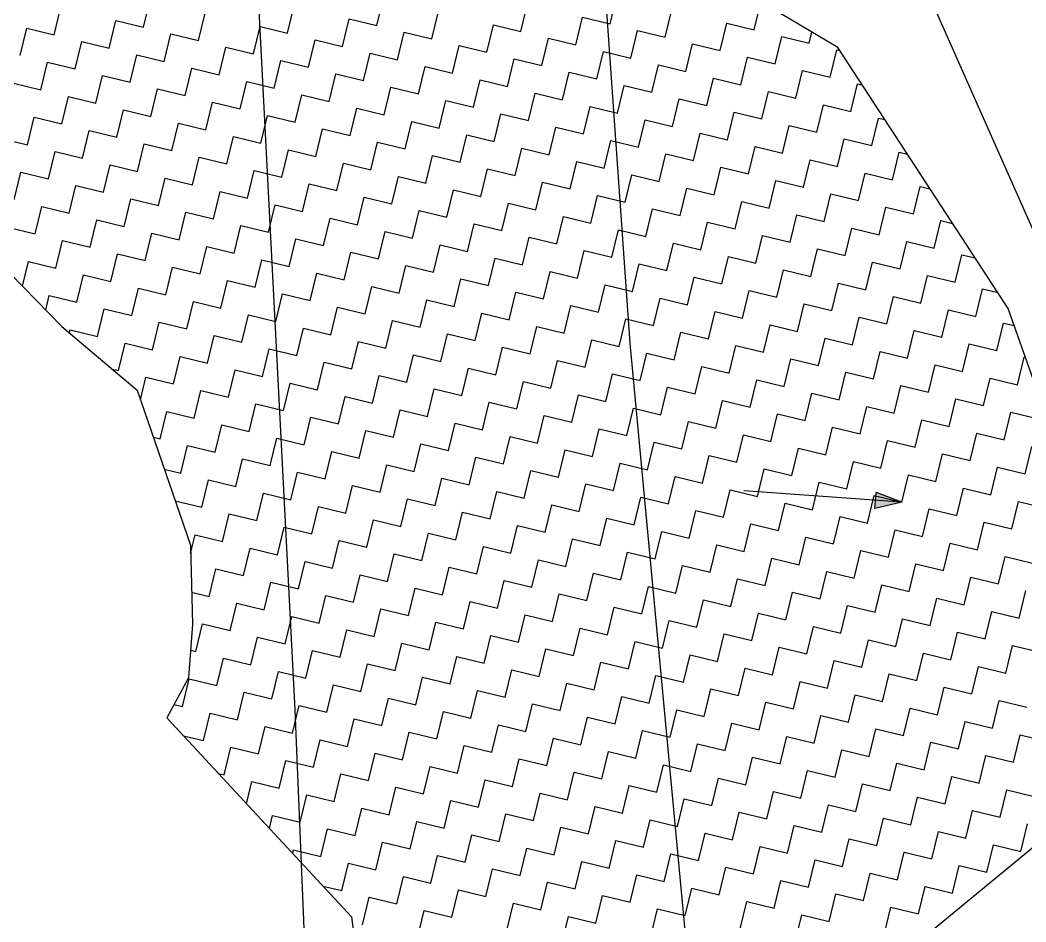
# Model space of a CAD drawing. Header units: metres. Extents: x 280481 to 282563, y 2046849 to 2049468.
# Drawn here: x 281007.5 to 281097, y 2048382.8 to 2048463 of the extents above; entities that cross this region are included whole.
import ezdxf

# ---------------------------------------------------------------- set-up
doc = ezdxf.new("R2010")
doc.units = ezdxf.units.M
doc.layers.add('POLY_HATCH', color=12, linetype='Continuous')
doc.layers.add('POLY_PARCEL', color=6, linetype='Continuous')

msp = doc.modelspace()

# ---------------------------------------------------------------- hatches: boundary and pattern name
h = msp.add_hatch(color=256)
h.paths.add_polyline_path([(281083.626, 2048420.255), (281083.575, 2048419.542), (281085.957, 2048420.089)])
h.paths.add_polyline_path([(281085.957, 2048420.089), (281083.677, 2048420.968), (281083.626, 2048420.255)])

# ---------------------------------------------------------------- linework, layer by layer
for points in [[(281085.957, 2048420.089), (281071.916, 2048421.091)], [(281083.575, 2048419.542), (281083.677, 2048420.968)], [(281085.957, 2048420.089), (281083.677, 2048420.968)], [(281085.957, 2048420.089), (281083.575, 2048419.542)]]:
    msp.add_lwpolyline(points)
at = {"layer": 'POLY_HATCH'}
for p, q in [((281080.269, 2048460.528), (281070.394, 2048466.419)), ((281095.418, 2048437.332), (281080.269, 2048460.528)), ((281000.884, 2048446.301), (281011.238, 2048435.722)), ((281105.459, 2048408.809), (281095.418, 2048437.332)), ((281011.238, 2048435.722), (281017.939, 2048430.063)), ((281017.939, 2048430.063), (281022.671, 2048416.276)), ((281022.671, 2048416.276), (281022.849, 2048409.239)), ((281022.849, 2048409.239), (281022.503, 2048404.482)), ((281022.503, 2048404.482), (281020.563, 2048400.918)), ((281020.563, 2048400.918), (281036.995, 2048383.218)), ((281083.043, 2048377.395), (281101.202, 2048392.358)), ((281036.995, 2048383.218), (281040.018, 2048360.162))]:
    msp.add_line(p, q, dxfattribs=at)
at = {"layer": 'POLY_HATCH', "linetype": 'Continuous'}
for p, q in [((281060.009, 2048462.64), (281060.602, 2048465.087)), ((281018.494, 2048462.342), (281019.087, 2048464.789)), ((281031.319, 2048461.824), (281031.912, 2048464.27)), ((281039.251, 2048462.491), (281039.844, 2048464.938)), ((281052.076, 2048461.973), (281052.669, 2048464.419)), ((281072.834, 2048462.122), (281073.427, 2048464.568)), ((281010.562, 2048461.675), (281011.155, 2048464.121)), ((281023.387, 2048461.156), (281023.98, 2048463.603)), ((281044.144, 2048461.305), (281044.737, 2048463.752)), ((281064.901, 2048461.454), (281065.494, 2048463.901)), ((281015.454, 2048460.489), (281016.047, 2048462.935)), ((281016.047, 2048462.935), (281018.494, 2048462.342)), ((281028.28, 2048459.97), (281028.873, 2048462.417)), ((281028.873, 2048462.417), (281031.319, 2048461.824)), ((281036.212, 2048460.638), (281036.805, 2048463.084)), ((281036.805, 2048463.084), (281039.251, 2048462.491)), ((281049.037, 2048460.119), (281049.63, 2048462.566)), ((281049.63, 2048462.566), (281052.076, 2048461.973)), ((281056.969, 2048460.787), (281057.562, 2048463.233)), ((281057.562, 2048463.233), (281060.009, 2048462.64)), ((281069.794, 2048460.268), (281070.387, 2048462.715)), ((281070.387, 2048462.715), (281072.834, 2048462.122)), ((281007.522, 2048459.821), (281008.115, 2048462.268)), ((281008.115, 2048462.268), (281010.562, 2048461.675)), ((281020.347, 2048459.303), (281020.94, 2048461.749)), ((281020.94, 2048461.749), (281023.387, 2048461.156)), ((281041.105, 2048459.452), (281041.698, 2048461.898)), ((281041.698, 2048461.898), (281044.144, 2048461.305)), ((281061.862, 2048459.601), (281062.455, 2048462.047)), ((281062.455, 2048462.047), (281064.901, 2048461.454)), ((281074.687, 2048459.082), (281075.28, 2048461.529)), ((281075.28, 2048461.529), (281077.727, 2048460.936)), ((281077.727, 2048460.936), (281077.961, 2048461.905)), ((281012.415, 2048458.635), (281013.008, 2048461.082)), ((281013.008, 2048461.082), (281015.454, 2048460.489)), ((281033.172, 2048458.784), (281033.765, 2048461.231)), ((281033.765, 2048461.231), (281036.212, 2048460.638)), ((281045.998, 2048458.266), (281046.59, 2048460.712)), ((281046.59, 2048460.712), (281049.037, 2048460.119)), ((281053.93, 2048458.933), (281054.523, 2048461.38)), ((281054.523, 2048461.38), (281056.969, 2048460.787)), ((281066.755, 2048458.415), (281067.348, 2048460.861)), ((281067.348, 2048460.861), (281069.794, 2048460.268)), ((281017.308, 2048457.449), (281017.901, 2048459.896)), ((281017.901, 2048459.896), (281020.347, 2048459.303)), ((281025.24, 2048458.117), (281025.833, 2048460.563)), ((281025.833, 2048460.563), (281028.28, 2048459.97)), ((281038.065, 2048457.598), (281038.658, 2048460.045)), ((281038.658, 2048460.045), (281041.105, 2048459.452)), ((281058.823, 2048457.747), (281059.416, 2048460.194)), ((281059.416, 2048460.194), (281061.862, 2048459.601)), ((281071.648, 2048457.229), (281072.241, 2048459.675)), ((281072.241, 2048459.675), (281074.687, 2048459.082)), ((281079.58, 2048457.897), (281080.173, 2048460.343)), ((281080.173, 2048460.343), (281080.431, 2048460.28)), ((281009.376, 2048456.782), (281009.969, 2048459.228)), ((281009.969, 2048459.228), (281012.415, 2048458.635)), ((281030.133, 2048456.931), (281030.726, 2048459.377)), ((281030.726, 2048459.377), (281033.172, 2048458.784)), ((281042.958, 2048456.412), (281043.551, 2048458.859)), ((281043.551, 2048458.859), (281045.998, 2048458.266)), ((281050.89, 2048457.08), (281051.483, 2048459.526)), ((281051.483, 2048459.526), (281053.93, 2048458.933)), ((281063.716, 2048456.562), (281064.308, 2048459.008)), ((281064.308, 2048459.008), (281066.755, 2048458.415)), ((281014.268, 2048455.596), (281014.861, 2048458.042)), ((281014.861, 2048458.042), (281017.308, 2048457.449)), ((281022.201, 2048456.263), (281022.794, 2048458.71)), ((281022.794, 2048458.71), (281025.24, 2048458.117)), ((281035.026, 2048455.745), (281035.619, 2048458.191)), ((281035.619, 2048458.191), (281038.065, 2048457.598)), ((281055.783, 2048455.894), (281056.376, 2048458.34)), ((281056.376, 2048458.34), (281058.823, 2048457.747)), ((281076.541, 2048456.043), (281077.134, 2048458.489)), ((281077.134, 2048458.489), (281079.58, 2048457.897)), ((281006.929, 2048457.375), (281009.376, 2048456.782)), ((281027.094, 2048455.077), (281027.687, 2048457.524)), ((281027.687, 2048457.524), (281030.133, 2048456.931)), ((281039.919, 2048454.559), (281040.512, 2048457.005)), ((281040.512, 2048457.005), (281042.958, 2048456.412)), ((281047.851, 2048455.226), (281048.444, 2048457.673)), ((281048.444, 2048457.673), (281050.89, 2048457.08)), ((281060.676, 2048454.708), (281061.269, 2048457.154)), ((281061.269, 2048457.154), (281063.716, 2048456.562)), ((281068.608, 2048455.376), (281069.201, 2048457.822)), ((281069.201, 2048457.822), (281071.648, 2048457.229)), ((281081.433, 2048454.857), (281082.026, 2048457.304)), ((281082.026, 2048457.304), (281082.441, 2048457.203)), ((281011.229, 2048453.742), (281011.822, 2048456.189)), ((281011.822, 2048456.189), (281014.268, 2048455.596)), ((281019.161, 2048454.41), (281019.754, 2048456.856)), ((281019.754, 2048456.856), (281022.201, 2048456.263)), ((281031.986, 2048453.891), (281032.579, 2048456.338)), ((281032.579, 2048456.338), (281035.026, 2048455.745)), ((281052.744, 2048454.041), (281053.337, 2048456.487)), ((281053.337, 2048456.487), (281055.783, 2048455.894)), ((281073.501, 2048454.19), (281074.094, 2048456.636)), ((281074.094, 2048456.636), (281076.541, 2048456.043)), ((281024.054, 2048453.224), (281024.647, 2048455.67)), ((281024.647, 2048455.67), (281027.094, 2048455.077)), ((281044.812, 2048453.373), (281045.405, 2048455.819)), ((281045.405, 2048455.819), (281047.851, 2048455.226)), ((281057.637, 2048452.855), (281058.23, 2048455.301)), ((281058.23, 2048455.301), (281060.676, 2048454.708)), ((281065.569, 2048453.522), (281066.162, 2048455.969)), ((281066.162, 2048455.969), (281068.608, 2048455.376)), ((281078.394, 2048453.004), (281078.987, 2048455.45)), ((281078.987, 2048455.45), (281081.433, 2048454.857)), ((281008.19, 2048451.889), (281008.783, 2048454.335)), ((281008.783, 2048454.335), (281011.229, 2048453.742)), ((281016.122, 2048452.556), (281016.715, 2048455.003)), ((281016.715, 2048455.003), (281019.161, 2048454.41)), ((281028.947, 2048452.038), (281029.54, 2048454.484)), ((281029.54, 2048454.484), (281031.986, 2048453.891)), ((281036.879, 2048452.706), (281037.472, 2048455.152)), ((281037.472, 2048455.152), (281039.919, 2048454.559)), ((281049.704, 2048452.187), (281050.297, 2048454.634)), ((281050.297, 2048454.634), (281052.744, 2048454.041)), ((281070.462, 2048452.336), (281071.055, 2048454.783)), ((281071.055, 2048454.783), (281073.501, 2048454.19)), ((281021.015, 2048451.371), (281021.608, 2048453.817)), ((281021.608, 2048453.817), (281024.054, 2048453.224)), ((281041.772, 2048451.52), (281042.365, 2048453.966)), ((281042.365, 2048453.966), (281044.812, 2048453.373)), ((281054.597, 2048451.001), (281055.19, 2048453.448)), ((281055.19, 2048453.448), (281057.637, 2048452.855)), ((281062.53, 2048451.669), (281063.123, 2048454.115)), ((281063.123, 2048454.115), (281065.569, 2048453.522)), ((281075.355, 2048451.15), (281075.948, 2048453.597)), ((281075.948, 2048453.597), (281078.394, 2048453.004)), ((281083.287, 2048451.818), (281083.88, 2048454.264)), ((281083.88, 2048454.264), (281084.45, 2048454.126)), ((281013.083, 2048450.703), (281013.675, 2048453.149)), ((281013.675, 2048453.149), (281016.122, 2048452.556)), ((281025.908, 2048450.185), (281026.501, 2048452.631)), ((281026.501, 2048452.631), (281028.947, 2048452.038)), ((281033.84, 2048450.852), (281034.433, 2048453.299)), ((281034.433, 2048453.299), (281036.879, 2048452.706)), ((281046.665, 2048450.334), (281047.258, 2048452.78)), ((281047.258, 2048452.78), (281049.704, 2048452.187)), ((281067.422, 2048450.483), (281068.015, 2048452.929)), ((281068.015, 2048452.929), (281070.462, 2048452.336)), ((281005.743, 2048452.482), (281008.19, 2048451.889)), ((281017.975, 2048449.517), (281018.568, 2048451.963)), ((281018.568, 2048451.963), (281021.015, 2048451.371)), ((281038.733, 2048449.666), (281039.326, 2048452.113)), ((281039.326, 2048452.113), (281041.772, 2048451.52)), ((281059.49, 2048449.815), (281060.083, 2048452.262)), ((281060.083, 2048452.262), (281062.53, 2048451.669)), ((281072.315, 2048449.297), (281072.908, 2048451.743)), ((281072.908, 2048451.743), (281075.355, 2048451.15)), ((281080.248, 2048449.964), (281080.841, 2048452.411)), ((281080.841, 2048452.411), (281083.287, 2048451.818)), ((281010.043, 2048448.85), (281010.636, 2048451.296)), ((281010.636, 2048451.296), (281013.083, 2048450.703)), ((281022.868, 2048448.331), (281023.461, 2048450.778)), ((281023.461, 2048450.778), (281025.908, 2048450.185)), ((281030.8, 2048448.999), (281031.393, 2048451.445)), ((281031.393, 2048451.445), (281033.84, 2048450.852)), ((281043.626, 2048448.48), (281044.219, 2048450.927)), ((281044.219, 2048450.927), (281046.665, 2048450.334)), ((281051.558, 2048449.148), (281052.151, 2048451.594)), ((281052.151, 2048451.594), (281054.597, 2048451.001)), ((281064.383, 2048448.629), (281064.976, 2048451.076)), ((281064.976, 2048451.076), (281067.422, 2048450.483)), ((281085.14, 2048448.778), (281085.733, 2048451.225)), ((281085.733, 2048451.225), (281086.46, 2048451.049)), ((281014.936, 2048447.664), (281015.529, 2048450.11)), ((281015.529, 2048450.11), (281017.975, 2048449.517)), ((281035.693, 2048447.813), (281036.286, 2048450.259)), ((281036.286, 2048450.259), (281038.733, 2048449.666)), ((281056.451, 2048447.962), (281057.044, 2048450.408)), ((281057.044, 2048450.408), (281059.49, 2048449.815)), ((281069.276, 2048447.443), (281069.869, 2048449.89)), ((281069.869, 2048449.89), (281072.315, 2048449.297)), ((281077.208, 2048448.111), (281077.801, 2048450.557)), ((281077.801, 2048450.557), (281080.248, 2048449.964)), ((281007.004, 2048446.996), (281007.597, 2048449.443)), ((281007.597, 2048449.443), (281010.043, 2048448.85)), ((281027.761, 2048447.145), (281028.354, 2048449.592)), ((281028.354, 2048449.592), (281030.8, 2048448.999)), ((281040.586, 2048446.627), (281041.179, 2048449.073)), ((281041.179, 2048449.073), (281043.626, 2048448.48)), ((281048.518, 2048447.294), (281049.111, 2048449.741)), ((281049.111, 2048449.741), (281051.558, 2048449.148)), ((281061.344, 2048446.776), (281061.937, 2048449.222)), ((281061.937, 2048449.222), (281064.383, 2048448.629)), ((281082.101, 2048446.925), (281082.694, 2048449.371)), ((281082.694, 2048449.371), (281085.14, 2048448.778)), ((281011.897, 2048445.81), (281012.49, 2048448.257)), ((281012.49, 2048448.257), (281014.936, 2048447.664)), ((281019.829, 2048446.478), (281020.422, 2048448.924)), ((281020.422, 2048448.924), (281022.868, 2048448.331)), ((281032.654, 2048445.959), (281033.247, 2048448.406)), ((281033.247, 2048448.406), (281035.693, 2048447.813)), ((281053.411, 2048446.108), (281054.004, 2048448.555)), ((281054.004, 2048448.555), (281056.451, 2048447.962)), ((281074.169, 2048446.257), (281074.762, 2048448.704)), ((281074.762, 2048448.704), (281077.208, 2048448.111)), ((281086.994, 2048445.739), (281087.587, 2048448.185)), ((281087.587, 2048448.185), (281088.47, 2048447.971)), ((281024.722, 2048445.292), (281025.315, 2048447.738)), ((281025.315, 2048447.738), (281027.761, 2048447.145)), ((281037.547, 2048444.773), (281038.14, 2048447.22)), ((281038.14, 2048447.22), (281040.586, 2048446.627)), ((281045.479, 2048445.441), (281046.072, 2048447.887)), ((281046.072, 2048447.887), (281048.518, 2048447.294)), ((281058.304, 2048444.922), (281058.897, 2048447.369)), ((281058.897, 2048447.369), (281061.344, 2048446.776)), ((281066.236, 2048445.59), (281066.829, 2048448.036)), ((281066.829, 2048448.036), (281069.276, 2048447.443)), ((281079.062, 2048445.071), (281079.655, 2048447.518)), ((281079.655, 2048447.518), (281082.101, 2048446.925)), ((281008.857, 2048443.957), (281009.45, 2048446.403)), ((281009.45, 2048446.403), (281011.897, 2048445.81)), ((281016.789, 2048444.624), (281017.382, 2048447.071)), ((281017.382, 2048447.071), (281019.829, 2048446.478)), ((281029.615, 2048444.106), (281030.208, 2048446.552)), ((281030.208, 2048446.552), (281032.654, 2048445.959)), ((281050.372, 2048444.255), (281050.965, 2048446.701)), ((281050.965, 2048446.701), (281053.411, 2048446.108)), ((281071.129, 2048444.404), (281071.722, 2048446.85)), ((281071.722, 2048446.85), (281074.169, 2048446.257)), ((281083.954, 2048443.885), (281084.547, 2048446.332)), ((281084.547, 2048446.332), (281086.994, 2048445.739)), ((281021.682, 2048443.438), (281022.275, 2048445.885)), ((281022.275, 2048445.885), (281024.722, 2048445.292)), ((281034.507, 2048442.92), (281035.1, 2048445.366)), ((281035.1, 2048445.366), (281037.547, 2048444.773)), ((281042.44, 2048443.587), (281043.033, 2048446.034)), ((281043.033, 2048446.034), (281045.479, 2048445.441)), ((281055.265, 2048443.069), (281055.858, 2048445.515)), ((281055.858, 2048445.515), (281058.304, 2048444.922)), ((281063.197, 2048443.736), (281063.79, 2048446.183)), ((281063.79, 2048446.183), (281066.236, 2048445.59)), ((281076.022, 2048443.218), (281076.615, 2048445.664)), ((281076.615, 2048445.664), (281079.062, 2048445.071)), ((281006.411, 2048444.55), (281008.857, 2048443.957)), ((281013.75, 2048442.771), (281014.343, 2048445.217)), ((281014.343, 2048445.217), (281016.789, 2048444.624)), ((281026.575, 2048442.252), (281027.168, 2048444.699)), ((281027.168, 2048444.699), (281029.615, 2048444.106)), ((281047.333, 2048442.401), (281047.926, 2048444.848)), ((281047.926, 2048444.848), (281050.372, 2048444.255)), ((281068.09, 2048442.55), (281068.683, 2048444.997)), ((281068.683, 2048444.997), (281071.129, 2048444.404)), ((281080.915, 2048442.032), (281081.508, 2048444.478)), ((281081.508, 2048444.478), (281083.954, 2048443.885)), ((281088.847, 2048442.699), (281089.44, 2048445.146)), ((281089.44, 2048445.146), (281090.479, 2048444.894)), ((281018.643, 2048441.585), (281019.236, 2048444.031)), ((281019.236, 2048444.031), (281021.682, 2048443.438)), ((281039.4, 2048441.734), (281039.993, 2048444.18)), ((281039.993, 2048444.18), (281042.44, 2048443.587)), ((281052.225, 2048441.215), (281052.818, 2048443.662)), ((281052.818, 2048443.662), (281055.265, 2048443.069)), ((281060.158, 2048441.883), (281060.751, 2048444.329)), ((281060.751, 2048444.329), (281063.197, 2048443.736)), ((281072.983, 2048441.364), (281073.576, 2048443.811)), ((281073.576, 2048443.811), (281076.022, 2048443.218)), ((281010.711, 2048440.917), (281011.304, 2048443.364)), ((281011.304, 2048443.364), (281013.75, 2048442.771)), ((281023.536, 2048440.399), (281024.129, 2048442.845)), ((281024.129, 2048442.845), (281026.575, 2048442.252)), ((281031.468, 2048441.066), (281032.061, 2048443.513)), ((281032.061, 2048443.513), (281034.507, 2048442.92)), ((281044.293, 2048440.548), (281044.886, 2048442.994)), ((281044.886, 2048442.994), (281047.333, 2048442.401)), ((281065.051, 2048440.697), (281065.643, 2048443.143)), ((281065.643, 2048443.143), (281068.09, 2048442.55)), ((281085.808, 2048440.846), (281086.401, 2048443.292)), ((281086.401, 2048443.292), (281088.847, 2048442.699)), ((281015.603, 2048439.731), (281016.196, 2048442.178)), ((281016.196, 2048442.178), (281018.643, 2048441.585)), ((281036.361, 2048439.88), (281036.954, 2048442.327)), ((281036.954, 2048442.327), (281039.4, 2048441.734)), ((281049.186, 2048439.362), (281049.779, 2048441.808)), ((281049.779, 2048441.808), (281052.225, 2048441.215)), ((281057.118, 2048440.029), (281057.711, 2048442.476)), ((281057.711, 2048442.476), (281060.158, 2048441.883)), ((281069.943, 2048439.511), (281070.536, 2048441.957)), ((281070.536, 2048441.957), (281072.983, 2048441.364)), ((281077.876, 2048440.179), (281078.469, 2048442.625)), ((281078.469, 2048442.625), (281080.915, 2048442.032)), ((281090.701, 2048439.66), (281091.294, 2048442.107)), ((281091.294, 2048442.107), (281092.489, 2048441.817)), ((281007.73, 2048439.306), (281008.264, 2048441.51)), ((281008.264, 2048441.51), (281010.711, 2048440.917)), ((281020.496, 2048438.545), (281021.089, 2048440.992)), ((281021.089, 2048440.992), (281023.536, 2048440.399)), ((281028.429, 2048439.213), (281029.022, 2048441.659)), ((281029.022, 2048441.659), (281031.468, 2048441.066)), ((281041.254, 2048438.694), (281041.847, 2048441.141)), ((281041.847, 2048441.141), (281044.293, 2048440.548)), ((281062.011, 2048438.844), (281062.604, 2048441.29)), ((281062.604, 2048441.29), (281065.051, 2048440.697)), ((281082.768, 2048438.993), (281083.361, 2048441.439)), ((281083.361, 2048441.439), (281085.808, 2048440.846)), ((281012.564, 2048437.878), (281013.157, 2048440.324)), ((281013.157, 2048440.324), (281015.603, 2048439.731)), ((281033.321, 2048438.027), (281033.914, 2048440.473)), ((281033.914, 2048440.473), (281036.361, 2048439.88)), ((281054.079, 2048438.176), (281054.672, 2048440.622)), ((281054.672, 2048440.622), (281057.118, 2048440.029)), ((281066.904, 2048437.658), (281067.497, 2048440.104)), ((281067.497, 2048440.104), (281069.943, 2048439.511)), ((281074.836, 2048438.325), (281075.429, 2048440.772)), ((281075.429, 2048440.772), (281077.876, 2048440.179)), ((281087.661, 2048437.807), (281088.254, 2048440.253)), ((281088.254, 2048440.253), (281090.701, 2048439.66)), ((281017.457, 2048436.692), (281018.05, 2048439.138)), ((281018.05, 2048439.138), (281020.496, 2048438.545)), ((281025.389, 2048437.359), (281025.982, 2048439.806)), ((281025.982, 2048439.806), (281028.429, 2048439.213)), ((281038.214, 2048436.841), (281038.807, 2048439.287)), ((281038.807, 2048439.287), (281041.254, 2048438.694)), ((281046.147, 2048437.509), (281046.74, 2048439.955)), ((281046.74, 2048439.955), (281049.186, 2048439.362)), ((281058.972, 2048436.99), (281059.565, 2048439.436)), ((281059.565, 2048439.436), (281062.011, 2048438.844)), ((281079.729, 2048437.139), (281080.322, 2048439.586)), ((281080.322, 2048439.586), (281082.768, 2048438.993)), ((281009.806, 2048437.185), (281010.118, 2048438.471)), ((281010.118, 2048438.471), (281012.564, 2048437.878)), ((281030.282, 2048436.174), (281030.875, 2048438.62)), ((281030.875, 2048438.62), (281033.321, 2048438.027)), ((281051.039, 2048436.323), (281051.632, 2048438.769)), ((281051.632, 2048438.769), (281054.079, 2048438.176)), ((281063.865, 2048435.804), (281064.458, 2048438.251)), ((281064.458, 2048438.251), (281066.904, 2048437.658)), ((281071.797, 2048436.472), (281072.39, 2048438.918)), ((281072.39, 2048438.918), (281074.836, 2048438.325)), ((281084.622, 2048435.953), (281085.215, 2048438.4)), ((281085.215, 2048438.4), (281087.661, 2048437.807)), ((281092.554, 2048436.621), (281093.147, 2048439.067)), ((281093.147, 2048439.067), (281094.498, 2048438.74)), ((281022.35, 2048435.506), (281022.943, 2048437.952)), ((281022.943, 2048437.952), (281025.389, 2048437.359)), ((281035.175, 2048434.988), (281035.768, 2048437.434)), ((281035.768, 2048437.434), (281038.214, 2048436.841)), ((281043.107, 2048435.655), (281043.7, 2048438.101)), ((281043.7, 2048438.101), (281046.147, 2048437.509)), ((281055.932, 2048435.137), (281056.525, 2048437.583)), ((281056.525, 2048437.583), (281058.972, 2048436.99)), ((281076.69, 2048435.286), (281077.283, 2048437.732)), ((281077.283, 2048437.732), (281079.729, 2048437.139)), ((281014.418, 2048434.838), (281015.01, 2048437.285)), ((281015.01, 2048437.285), (281017.457, 2048436.692)), ((281027.243, 2048434.32), (281027.836, 2048436.766)), ((281027.836, 2048436.766), (281030.282, 2048436.174)), ((281048, 2048434.469), (281048.593, 2048436.916)), ((281048.593, 2048436.916), (281051.039, 2048436.323)), ((281068.757, 2048434.618), (281069.35, 2048437.065)), ((281069.35, 2048437.065), (281071.797, 2048436.472)), ((281081.583, 2048434.1), (281082.176, 2048436.546)), ((281082.176, 2048436.546), (281084.622, 2048435.953)), ((281089.515, 2048434.767), (281090.108, 2048437.214)), ((281090.108, 2048437.214), (281092.554, 2048436.621)), ((281019.31, 2048433.653), (281019.903, 2048436.099)), ((281019.903, 2048436.099), (281022.35, 2048435.506)), ((281032.136, 2048433.134), (281032.728, 2048435.581)), ((281032.728, 2048435.581), (281035.175, 2048434.988)), ((281040.068, 2048433.802), (281040.661, 2048436.248)), ((281040.661, 2048436.248), (281043.107, 2048435.655)), ((281052.893, 2048433.283), (281053.486, 2048435.73)), ((281053.486, 2048435.73), (281055.932, 2048435.137)), ((281060.825, 2048433.951), (281061.418, 2048436.397)), ((281061.418, 2048436.397), (281063.865, 2048435.804)), ((281073.65, 2048433.432), (281074.243, 2048435.879)), ((281074.243, 2048435.879), (281076.69, 2048435.286)), ((281094.408, 2048433.581), (281095.001, 2048436.028)), ((281095.001, 2048436.028), (281095.959, 2048435.796)), ((281011.905, 2048435.159), (281011.971, 2048435.431)), ((281011.971, 2048435.431), (281014.418, 2048434.838)), ((281024.203, 2048432.467), (281024.796, 2048434.913)), ((281024.796, 2048434.913), (281027.243, 2048434.32)), ((281044.961, 2048432.616), (281045.554, 2048435.062)), ((281045.554, 2048435.062), (281048, 2048434.469)), ((281065.718, 2048432.765), (281066.311, 2048435.211)), ((281066.311, 2048435.211), (281068.757, 2048434.618)), ((281078.543, 2048432.246), (281079.136, 2048434.693)), ((281079.136, 2048434.693), (281081.583, 2048434.1)), ((281086.475, 2048432.914), (281087.068, 2048435.36)), ((281087.068, 2048435.36), (281089.515, 2048434.767)), ((281016.271, 2048431.799), (281016.864, 2048434.246)), ((281016.864, 2048434.246), (281019.31, 2048433.653)), ((281029.096, 2048431.281), (281029.689, 2048433.727)), ((281029.689, 2048433.727), (281032.136, 2048433.134)), ((281037.028, 2048431.948), (281037.621, 2048434.395)), ((281037.621, 2048434.395), (281040.068, 2048433.802)), ((281049.853, 2048431.43), (281050.446, 2048433.876)), ((281050.446, 2048433.876), (281052.893, 2048433.283)), ((281057.786, 2048432.097), (281058.379, 2048434.544)), ((281058.379, 2048434.544), (281060.825, 2048433.951)), ((281070.611, 2048431.579), (281071.204, 2048434.025)), ((281071.204, 2048434.025), (281073.65, 2048433.432)), ((281091.368, 2048431.728), (281091.961, 2048434.174)), ((281091.961, 2048434.174), (281094.408, 2048433.581)), ((281021.164, 2048430.613), (281021.757, 2048433.06)), ((281021.757, 2048433.06), (281024.203, 2048432.467)), ((281041.921, 2048430.762), (281042.514, 2048433.209)), ((281042.514, 2048433.209), (281044.961, 2048432.616)), ((281062.679, 2048430.911), (281063.272, 2048433.358)), ((281063.272, 2048433.358), (281065.718, 2048432.765)), ((281075.504, 2048430.393), (281076.097, 2048432.839)), ((281076.097, 2048432.839), (281078.543, 2048432.246)), ((281083.436, 2048431.06), (281084.029, 2048433.507)), ((281084.029, 2048433.507), (281086.475, 2048432.914)), ((281096.261, 2048430.542), (281096.854, 2048432.988)), ((281096.854, 2048432.988), (281096.955, 2048432.964)), ((281033.989, 2048430.095), (281034.582, 2048432.541)), ((281034.582, 2048432.541), (281037.028, 2048431.948)), ((281046.814, 2048429.576), (281047.407, 2048432.023)), ((281047.407, 2048432.023), (281049.853, 2048431.43)), ((281054.746, 2048430.244), (281055.339, 2048432.69)), ((281055.339, 2048432.69), (281057.786, 2048432.097)), ((281067.571, 2048429.725), (281068.164, 2048432.172)), ((281068.164, 2048432.172), (281070.611, 2048431.579)), ((281088.329, 2048429.874), (281088.922, 2048432.321)), ((281088.922, 2048432.321), (281091.368, 2048431.728)), ((281015.728, 2048431.931), (281016.271, 2048431.799)), ((281018.233, 2048429.208), (281018.717, 2048431.206)), ((281018.717, 2048431.206), (281021.164, 2048430.613)), ((281026.057, 2048429.427), (281026.65, 2048431.874)), ((281026.65, 2048431.874), (281029.096, 2048431.281)), ((281038.882, 2048428.909), (281039.475, 2048431.355)), ((281039.475, 2048431.355), (281041.921, 2048430.762)), ((281059.639, 2048429.058), (281060.232, 2048431.504)), ((281060.232, 2048431.504), (281062.679, 2048430.911)), ((281080.397, 2048429.207), (281080.99, 2048431.653)), ((281080.99, 2048431.653), (281083.436, 2048431.06)), ((281093.222, 2048428.688), (281093.815, 2048431.135)), ((281093.815, 2048431.135), (281096.261, 2048430.542)), ((281030.95, 2048428.241), (281031.543, 2048430.688)), ((281031.543, 2048430.688), (281033.989, 2048430.095)), ((281043.775, 2048427.723), (281044.368, 2048430.169)), ((281044.368, 2048430.169), (281046.814, 2048429.576)), ((281051.707, 2048428.39), (281052.3, 2048430.837)), ((281052.3, 2048430.837), (281054.746, 2048430.244)), ((281064.532, 2048427.872), (281065.125, 2048430.318)), ((281065.125, 2048430.318), (281067.571, 2048429.725)), ((281072.464, 2048428.539), (281073.057, 2048430.986)), ((281073.057, 2048430.986), (281075.504, 2048430.393)), ((281085.289, 2048428.021), (281085.882, 2048430.467)), ((281085.882, 2048430.467), (281088.329, 2048429.874)), ((281023.017, 2048427.574), (281023.61, 2048430.02)), ((281023.61, 2048430.02), (281026.057, 2048429.427)), ((281035.842, 2048427.055), (281036.435, 2048429.502)), ((281036.435, 2048429.502), (281038.882, 2048428.909)), ((281056.6, 2048427.204), (281057.193, 2048429.651)), ((281057.193, 2048429.651), (281059.639, 2048429.058)), ((281077.357, 2048427.353), (281077.95, 2048429.8)), ((281077.95, 2048429.8), (281080.397, 2048429.207)), ((281090.182, 2048426.835), (281090.775, 2048429.281)), ((281090.775, 2048429.281), (281093.222, 2048428.688)), ((281027.91, 2048426.388), (281028.503, 2048428.834)), ((281028.503, 2048428.834), (281030.95, 2048428.241)), ((281048.668, 2048426.537), (281049.261, 2048428.983)), ((281049.261, 2048428.983), (281051.707, 2048428.39)), ((281061.493, 2048426.018), (281062.086, 2048428.465)), ((281062.086, 2048428.465), (281064.532, 2048427.872)), ((281069.425, 2048426.686), (281070.018, 2048429.132)), ((281070.018, 2048429.132), (281072.464, 2048428.539)), ((281082.25, 2048426.167), (281082.843, 2048428.614)), ((281082.843, 2048428.614), (281085.289, 2048428.021)), ((281019.978, 2048425.72), (281020.571, 2048428.167)), ((281020.571, 2048428.167), (281023.017, 2048427.574)), ((281032.803, 2048425.202), (281033.396, 2048427.648)), ((281033.396, 2048427.648), (281035.842, 2048427.055)), ((281040.735, 2048425.869), (281041.328, 2048428.316)), ((281041.328, 2048428.316), (281043.775, 2048427.723)), ((281053.56, 2048425.351), (281054.153, 2048427.797)), ((281054.153, 2048427.797), (281056.6, 2048427.204)), ((281074.318, 2048425.5), (281074.911, 2048427.946)), ((281074.911, 2048427.946), (281077.357, 2048427.353)), ((281095.075, 2048425.649), (281095.668, 2048428.095)), ((281095.668, 2048428.095), (281098.115, 2048427.502)), ((281024.871, 2048424.534), (281025.464, 2048426.981)), ((281025.464, 2048426.981), (281027.91, 2048426.388)), ((281045.628, 2048424.683), (281046.221, 2048427.13)), ((281046.221, 2048427.13), (281048.668, 2048426.537)), ((281058.453, 2048424.165), (281059.046, 2048426.611)), ((281059.046, 2048426.611), (281061.493, 2048426.018)), ((281066.386, 2048424.832), (281066.979, 2048427.279)), ((281066.979, 2048427.279), (281069.425, 2048426.686)), ((281079.211, 2048424.314), (281079.804, 2048426.76)), ((281079.804, 2048426.76), (281082.25, 2048426.167)), ((281087.143, 2048424.982), (281087.736, 2048427.428)), ((281087.736, 2048427.428), (281090.182, 2048426.835)), ((281019.38, 2048425.865), (281019.978, 2048425.72)), ((281029.764, 2048423.348), (281030.357, 2048425.795)), ((281030.357, 2048425.795), (281032.803, 2048425.202)), ((281037.696, 2048424.016), (281038.289, 2048426.462)), ((281038.289, 2048426.462), (281040.735, 2048425.869)), ((281050.521, 2048423.497), (281051.114, 2048425.944)), ((281051.114, 2048425.944), (281053.56, 2048425.351)), ((281071.278, 2048423.647), (281071.871, 2048426.093)), ((281071.871, 2048426.093), (281074.318, 2048425.5)), ((281092.036, 2048423.796), (281092.629, 2048426.242)), ((281092.629, 2048426.242), (281095.075, 2048425.649)), ((281021.831, 2048422.681), (281022.424, 2048425.127)), ((281022.424, 2048425.127), (281024.871, 2048424.534)), ((281042.589, 2048422.83), (281043.182, 2048425.276)), ((281043.182, 2048425.276), (281045.628, 2048424.683)), ((281063.346, 2048422.979), (281063.939, 2048425.425)), ((281063.939, 2048425.425), (281066.386, 2048424.832)), ((281076.171, 2048422.461), (281076.764, 2048424.907)), ((281076.764, 2048424.907), (281079.211, 2048424.314)), ((281084.104, 2048423.128), (281084.696, 2048425.574)), ((281084.696, 2048425.574), (281087.143, 2048424.982)), ((281096.929, 2048422.61), (281097.522, 2048425.056)), ((281026.724, 2048421.495), (281027.317, 2048423.941)), ((281027.317, 2048423.941), (281029.764, 2048423.348)), ((281034.656, 2048422.162), (281035.249, 2048424.609)), ((281035.249, 2048424.609), (281037.696, 2048424.016)), ((281047.482, 2048421.644), (281048.075, 2048424.09)), ((281048.075, 2048424.09), (281050.521, 2048423.497)), ((281055.414, 2048422.311), (281056.007, 2048424.758)), ((281056.007, 2048424.758), (281058.453, 2048424.165)), ((281068.239, 2048421.793), (281068.832, 2048424.239)), ((281068.832, 2048424.239), (281071.278, 2048423.647)), ((281088.996, 2048421.942), (281089.589, 2048424.389)), ((281089.589, 2048424.389), (281092.036, 2048423.796)), ((281020.35, 2048423.04), (281021.831, 2048422.681)), ((281039.549, 2048420.976), (281040.142, 2048423.423)), ((281040.142, 2048423.423), (281042.589, 2048422.83)), ((281060.307, 2048421.126), (281060.9, 2048423.572)), ((281060.9, 2048423.572), (281063.346, 2048422.979)), ((281073.132, 2048420.607), (281073.725, 2048423.054)), ((281073.725, 2048423.054), (281076.171, 2048422.461)), ((281081.064, 2048421.275), (281081.657, 2048423.721)), ((281081.657, 2048423.721), (281084.104, 2048423.128)), ((281093.889, 2048420.756), (281094.482, 2048423.203)), ((281094.482, 2048423.203), (281096.929, 2048422.61)), ((281031.617, 2048420.309), (281032.21, 2048422.755)), ((281032.21, 2048422.755), (281034.656, 2048422.162)), ((281044.442, 2048419.791), (281045.035, 2048422.237)), ((281045.035, 2048422.237), (281047.482, 2048421.644)), ((281052.374, 2048420.458), (281052.967, 2048422.904)), ((281052.967, 2048422.904), (281055.414, 2048422.311)), ((281065.2, 2048419.94), (281065.793, 2048422.386)), ((281065.793, 2048422.386), (281068.239, 2048421.793)), ((281085.957, 2048420.089), (281086.55, 2048422.535)), ((281086.55, 2048422.535), (281088.996, 2048421.942)), ((281023.685, 2048419.641), (281024.278, 2048422.088)), ((281024.278, 2048422.088), (281026.724, 2048421.495)), ((281036.51, 2048419.123), (281037.103, 2048421.569)), ((281037.103, 2048421.569), (281039.549, 2048420.976)), ((281057.267, 2048419.272), (281057.86, 2048421.719)), ((281057.86, 2048421.719), (281060.307, 2048421.126)), ((281070.092, 2048418.754), (281070.685, 2048421.2)), ((281070.685, 2048421.2), (281073.132, 2048420.607)), ((281078.025, 2048419.421), (281078.618, 2048421.868)), ((281078.618, 2048421.868), (281081.064, 2048421.275)), ((281090.85, 2048418.903), (281091.443, 2048421.349)), ((281091.443, 2048421.349), (281093.889, 2048420.756)), ((281028.578, 2048418.456), (281029.171, 2048420.902)), ((281029.171, 2048420.902), (281031.617, 2048420.309)), ((281041.403, 2048417.937), (281041.996, 2048420.384)), ((281041.996, 2048420.384), (281044.442, 2048419.791)), ((281049.335, 2048418.605), (281049.928, 2048421.051)), ((281049.928, 2048421.051), (281052.374, 2048420.458)), ((281062.16, 2048418.086), (281062.753, 2048420.533)), ((281062.753, 2048420.533), (281065.2, 2048419.94)), ((281082.918, 2048418.235), (281083.511, 2048420.682)), ((281083.511, 2048420.682), (281085.957, 2048420.089)), ((281021.319, 2048420.215), (281023.685, 2048419.641)), ((281033.471, 2048417.27), (281034.063, 2048419.716)), ((281034.063, 2048419.716), (281036.51, 2048419.123)), ((281054.228, 2048417.419), (281054.821, 2048419.865)), ((281054.821, 2048419.865), (281057.267, 2048419.272)), ((281074.985, 2048417.568), (281075.578, 2048420.014)), ((281075.578, 2048420.014), (281078.025, 2048419.421)), ((281087.81, 2048417.049), (281088.403, 2048419.496)), ((281088.403, 2048419.496), (281090.85, 2048418.903)), ((281095.743, 2048417.717), (281096.336, 2048420.163)), ((281096.336, 2048420.163), (281098.782, 2048419.57)), ((281025.538, 2048416.602), (281026.131, 2048419.048)), ((281026.131, 2048419.048), (281028.578, 2048418.456)), ((281038.363, 2048416.084), (281038.956, 2048418.53)), ((281038.956, 2048418.53), (281041.403, 2048417.937)), ((281046.296, 2048416.751), (281046.889, 2048419.198)), ((281046.889, 2048419.198), (281049.335, 2048418.605)), ((281059.121, 2048416.233), (281059.714, 2048418.679)), ((281059.714, 2048418.679), (281062.16, 2048418.086)), ((281067.053, 2048416.9), (281067.646, 2048419.347)), ((281067.646, 2048419.347), (281070.092, 2048418.754)), ((281079.878, 2048416.382), (281080.471, 2048418.828)), ((281080.471, 2048418.828), (281082.918, 2048418.235)), ((281030.431, 2048415.416), (281031.024, 2048417.863)), ((281031.024, 2048417.863), (281033.471, 2048417.27)), ((281051.189, 2048415.565), (281051.781, 2048418.012)), ((281051.781, 2048418.012), (281054.228, 2048417.419)), ((281071.946, 2048415.714), (281072.539, 2048418.161)), ((281072.539, 2048418.161), (281074.985, 2048417.568)), ((281084.771, 2048415.196), (281085.364, 2048417.642)), ((281085.364, 2048417.642), (281087.81, 2048417.049)), ((281092.703, 2048415.863), (281093.296, 2048418.31)), ((281093.296, 2048418.31), (281095.743, 2048417.717)), ((281022.69, 2048415.536), (281023.092, 2048417.195)), ((281023.092, 2048417.195), (281025.538, 2048416.602)), ((281043.256, 2048414.898), (281043.849, 2048417.344)), ((281043.849, 2048417.344), (281046.296, 2048416.751)), ((281056.081, 2048414.379), (281056.674, 2048416.826)), ((281056.674, 2048416.826), (281059.121, 2048416.233)), ((281064.014, 2048415.047), (281064.607, 2048417.493)), ((281064.607, 2048417.493), (281067.053, 2048416.9)), ((281076.839, 2048414.528), (281077.432, 2048416.975)), ((281077.432, 2048416.975), (281079.878, 2048416.382)), ((281027.392, 2048413.563), (281027.985, 2048416.009)), ((281027.985, 2048416.009), (281030.431, 2048415.416)), ((281035.324, 2048414.23), (281035.917, 2048416.677)), ((281035.917, 2048416.677), (281038.363, 2048416.084)), ((281048.149, 2048413.712), (281048.742, 2048416.158)), ((281048.742, 2048416.158), (281051.189, 2048415.565)), ((281068.906, 2048413.861), (281069.499, 2048416.307)), ((281069.499, 2048416.307), (281071.946, 2048415.714)), ((281089.664, 2048414.01), (281090.257, 2048416.456)), ((281090.257, 2048416.456), (281092.703, 2048415.863)), ((281040.217, 2048413.044), (281040.81, 2048415.491)), ((281040.81, 2048415.491), (281043.256, 2048414.898)), ((281053.042, 2048412.526), (281053.635, 2048414.972)), ((281053.635, 2048414.972), (281056.081, 2048414.379)), ((281060.974, 2048413.193), (281061.567, 2048415.64)), ((281061.567, 2048415.64), (281064.014, 2048415.047)), ((281073.799, 2048412.675), (281074.392, 2048415.121)), ((281074.392, 2048415.121), (281076.839, 2048414.528)), ((281081.732, 2048413.342), (281082.325, 2048415.789)), ((281082.325, 2048415.789), (281084.771, 2048415.196)), ((281094.557, 2048412.824), (281095.15, 2048415.27)), ((281095.15, 2048415.27), (281097.596, 2048414.677)), ((281024.352, 2048411.709), (281024.945, 2048414.156)), ((281024.945, 2048414.156), (281027.392, 2048413.563)), ((281032.285, 2048412.377), (281032.878, 2048414.823)), ((281032.878, 2048414.823), (281035.324, 2048414.23)), ((281045.11, 2048411.858), (281045.703, 2048414.305)), ((281045.703, 2048414.305), (281048.149, 2048413.712)), ((281065.867, 2048412.007), (281066.46, 2048414.454)), ((281066.46, 2048414.454), (281068.906, 2048413.861)), ((281086.624, 2048412.156), (281087.217, 2048414.603)), ((281087.217, 2048414.603), (281089.664, 2048414.01)), ((281037.177, 2048411.191), (281037.77, 2048413.637)), ((281037.77, 2048413.637), (281040.217, 2048413.044)), ((281057.935, 2048411.34), (281058.528, 2048413.786)), ((281058.528, 2048413.786), (281060.974, 2048413.193)), ((281070.76, 2048410.821), (281071.353, 2048413.268)), ((281071.353, 2048413.268), (281073.799, 2048412.675)), ((281078.692, 2048411.489), (281079.285, 2048413.935)), ((281079.285, 2048413.935), (281081.732, 2048413.342)), ((281091.517, 2048410.97), (281092.11, 2048413.417)), ((281092.11, 2048413.417), (281094.557, 2048412.824)), ((281029.245, 2048410.523), (281029.838, 2048412.97)), ((281029.838, 2048412.97), (281032.285, 2048412.377)), ((281042.07, 2048410.005), (281042.663, 2048412.451)), ((281042.663, 2048412.451), (281045.11, 2048411.858)), ((281050.003, 2048410.672), (281050.596, 2048413.119)), ((281050.596, 2048413.119), (281053.042, 2048412.526)), ((281062.828, 2048410.154), (281063.421, 2048412.6)), ((281063.421, 2048412.6), (281065.867, 2048412.007)), ((281083.585, 2048410.303), (281084.178, 2048412.749)), ((281084.178, 2048412.749), (281086.624, 2048412.156)), ((281022.777, 2048412.091), (281024.352, 2048411.709)), ((281034.138, 2048409.337), (281034.731, 2048411.784)), ((281034.731, 2048411.784), (281037.177, 2048411.191)), ((281054.895, 2048409.486), (281055.488, 2048411.933)), ((281055.488, 2048411.933), (281057.935, 2048411.34)), ((281067.721, 2048408.968), (281068.314, 2048411.414)), ((281068.314, 2048411.414), (281070.76, 2048410.821)), ((281075.653, 2048409.635), (281076.246, 2048412.082)), ((281076.246, 2048412.082), (281078.692, 2048411.489)), ((281088.478, 2048409.117), (281089.071, 2048411.563)), ((281089.071, 2048411.563), (281091.517, 2048410.97)), ((281096.41, 2048409.784), (281097.003, 2048412.231)), ((281026.206, 2048408.67), (281026.799, 2048411.116)), ((281026.799, 2048411.116), (281029.245, 2048410.523)), ((281039.031, 2048408.151), (281039.624, 2048410.598)), ((281039.624, 2048410.598), (281042.07, 2048410.005)), ((281046.963, 2048408.819), (281047.556, 2048411.265)), ((281047.556, 2048411.265), (281050.003, 2048410.672)), ((281059.788, 2048408.3), (281060.381, 2048410.747)), ((281060.381, 2048410.747), (281062.828, 2048410.154)), ((281080.546, 2048408.449), (281081.139, 2048410.896)), ((281081.139, 2048410.896), (281083.585, 2048410.303)), ((281031.099, 2048407.484), (281031.692, 2048409.93)), ((281031.692, 2048409.93), (281034.138, 2048409.337)), ((281051.856, 2048407.633), (281052.449, 2048410.079)), ((281052.449, 2048410.079), (281054.895, 2048409.486)), ((281072.613, 2048407.782), (281073.206, 2048410.228)), ((281073.206, 2048410.228), (281075.653, 2048409.635)), ((281085.439, 2048407.264), (281086.031, 2048409.71)), ((281086.031, 2048409.71), (281088.478, 2048409.117)), ((281093.371, 2048407.931), (281093.964, 2048410.377)), ((281093.964, 2048410.377), (281096.41, 2048409.784)), ((281023.166, 2048406.816), (281023.759, 2048409.263)), ((281023.759, 2048409.263), (281026.206, 2048408.67)), ((281035.991, 2048406.298), (281036.584, 2048408.744)), ((281036.584, 2048408.744), (281039.031, 2048408.151)), ((281043.924, 2048406.965), (281044.517, 2048409.412)), ((281044.517, 2048409.412), (281046.963, 2048408.819)), ((281056.749, 2048406.447), (281057.342, 2048408.893)), ((281057.342, 2048408.893), (281059.788, 2048408.3)), ((281064.681, 2048407.114), (281065.274, 2048409.561)), ((281065.274, 2048409.561), (281067.721, 2048408.968)), ((281077.506, 2048406.596), (281078.099, 2048409.042)), ((281078.099, 2048409.042), (281080.546, 2048408.449)), ((281028.059, 2048405.63), (281028.652, 2048408.077)), ((281028.652, 2048408.077), (281031.099, 2048407.484)), ((281048.817, 2048405.779), (281049.41, 2048408.226)), ((281049.41, 2048408.226), (281051.856, 2048407.633)), ((281069.574, 2048405.929), (281070.167, 2048408.375)), ((281070.167, 2048408.375), (281072.613, 2048407.782)), ((281082.399, 2048405.41), (281082.992, 2048407.857)), ((281082.992, 2048407.857), (281085.439, 2048407.264)), ((281090.331, 2048406.078), (281090.924, 2048408.524)), ((281090.924, 2048408.524), (281093.371, 2048407.931)), ((281022.682, 2048406.934), (281023.166, 2048406.816)), ((281032.952, 2048404.444), (281033.545, 2048406.891)), ((281033.545, 2048406.891), (281035.991, 2048406.298)), ((281040.884, 2048405.112), (281041.477, 2048407.558)), ((281041.477, 2048407.558), (281043.924, 2048406.965)), ((281053.709, 2048404.594), (281054.302, 2048407.04)), ((281054.302, 2048407.04), (281056.749, 2048406.447)), ((281061.642, 2048405.261), (281062.235, 2048407.707)), ((281062.235, 2048407.707), (281064.681, 2048407.114)), ((281074.467, 2048404.743), (281075.06, 2048407.189)), ((281075.06, 2048407.189), (281077.506, 2048406.596)), ((281095.224, 2048404.892), (281095.817, 2048407.338)), ((281095.817, 2048407.338), (281098.264, 2048406.745)), ((281025.02, 2048403.777), (281025.613, 2048406.223)), ((281025.613, 2048406.223), (281028.059, 2048405.63)), ((281045.777, 2048403.926), (281046.37, 2048406.372)), ((281046.37, 2048406.372), (281048.817, 2048405.779)), ((281066.535, 2048404.075), (281067.128, 2048406.521)), ((281067.128, 2048406.521), (281069.574, 2048405.929)), ((281079.36, 2048403.557), (281079.953, 2048406.003)), ((281079.953, 2048406.003), (281082.399, 2048405.41)), ((281087.292, 2048404.224), (281087.885, 2048406.671)), ((281087.885, 2048406.671), (281090.331, 2048406.078)), ((281037.845, 2048403.258), (281038.438, 2048405.705)), ((281038.438, 2048405.705), (281040.884, 2048405.112)), ((281050.67, 2048402.74), (281051.263, 2048405.186)), ((281051.263, 2048405.186), (281053.709, 2048404.594)), ((281058.602, 2048403.408), (281059.195, 2048405.854)), ((281059.195, 2048405.854), (281061.642, 2048405.261)), ((281071.427, 2048402.889), (281072.02, 2048405.336)), ((281072.02, 2048405.336), (281074.467, 2048404.743)), ((281092.185, 2048403.038), (281092.778, 2048405.485)), ((281092.778, 2048405.485), (281095.224, 2048404.892)), ((281021.98, 2048401.923), (281022.573, 2048404.37)), ((281022.573, 2048404.37), (281025.02, 2048403.777)), ((281029.913, 2048402.591), (281030.506, 2048405.037)), ((281030.506, 2048405.037), (281032.952, 2048404.444)), ((281042.738, 2048402.073), (281043.331, 2048404.519)), ((281043.331, 2048404.519), (281045.777, 2048403.926)), ((281063.495, 2048402.222), (281064.088, 2048404.668)), ((281064.088, 2048404.668), (281066.535, 2048404.075)), ((281084.253, 2048402.371), (281084.846, 2048404.817)), ((281084.846, 2048404.817), (281087.292, 2048404.224)), ((281034.806, 2048401.405), (281035.399, 2048403.851)), ((281035.399, 2048403.851), (281037.845, 2048403.258)), ((281047.631, 2048400.887), (281048.224, 2048403.333)), ((281048.224, 2048403.333), (281050.67, 2048402.74)), ((281055.563, 2048401.554), (281056.156, 2048404.001)), ((281056.156, 2048404.001), (281058.602, 2048403.408)), ((281068.388, 2048401.036), (281068.981, 2048403.482)), ((281068.981, 2048403.482), (281071.427, 2048402.889)), ((281076.32, 2048401.703), (281076.913, 2048404.15)), ((281076.913, 2048404.15), (281079.36, 2048403.557)), ((281089.145, 2048401.185), (281089.738, 2048403.631)), ((281089.738, 2048403.631), (281092.185, 2048403.038)), ((281026.873, 2048400.738), (281027.466, 2048403.184)), ((281027.466, 2048403.184), (281029.913, 2048402.591)), ((281039.698, 2048400.219), (281040.291, 2048402.666)), ((281040.291, 2048402.666), (281042.738, 2048402.073)), ((281060.456, 2048400.368), (281061.049, 2048402.815)), ((281061.049, 2048402.815), (281063.495, 2048402.222)), ((281081.213, 2048400.517), (281081.806, 2048402.964)), ((281081.806, 2048402.964), (281084.253, 2048402.371)), ((281094.038, 2048399.999), (281094.631, 2048402.445)), ((281094.631, 2048402.445), (281097.078, 2048401.852)), ((281021.212, 2048402.11), (281021.98, 2048401.923)), ((281031.766, 2048399.552), (281032.359, 2048401.998)), ((281032.359, 2048401.998), (281034.806, 2048401.405)), ((281052.524, 2048399.701), (281053.116, 2048402.147)), ((281053.116, 2048402.147), (281055.563, 2048401.554)), ((281065.349, 2048399.182), (281065.942, 2048401.629)), ((281065.942, 2048401.629), (281068.388, 2048401.036)), ((281073.281, 2048399.85), (281073.874, 2048402.296)), ((281073.874, 2048402.296), (281076.32, 2048401.703)), ((281086.106, 2048399.331), (281086.699, 2048401.778)), ((281086.699, 2048401.778), (281089.145, 2048401.185)), ((281023.834, 2048398.884), (281024.427, 2048401.331)), ((281024.427, 2048401.331), (281026.873, 2048400.738)), ((281036.659, 2048398.366), (281037.252, 2048400.812)), ((281037.252, 2048400.812), (281039.698, 2048400.219)), ((281044.591, 2048399.033), (281045.184, 2048401.48)), ((281045.184, 2048401.48), (281047.631, 2048400.887)), ((281057.416, 2048398.515), (281058.009, 2048400.961)), ((281058.009, 2048400.961), (281060.456, 2048400.368)), ((281078.174, 2048398.664), (281078.767, 2048401.11)), ((281078.767, 2048401.11), (281081.213, 2048400.517)), ((281028.727, 2048397.698), (281029.32, 2048400.145)), ((281029.32, 2048400.145), (281031.766, 2048399.552)), ((281049.484, 2048397.847), (281050.077, 2048400.294)), ((281050.077, 2048400.294), (281052.524, 2048399.701)), ((281062.309, 2048397.329), (281062.902, 2048399.775)), ((281062.902, 2048399.775), (281065.349, 2048399.182)), ((281070.241, 2048397.996), (281070.834, 2048400.443)), ((281070.834, 2048400.443), (281073.281, 2048399.85)), ((281083.067, 2048397.478), (281083.66, 2048399.924)), ((281083.66, 2048399.924), (281086.106, 2048399.331)), ((281090.999, 2048398.145), (281091.592, 2048400.592)), ((281091.592, 2048400.592), (281094.038, 2048399.999)), ((281022.05, 2048399.317), (281023.834, 2048398.884)), ((281033.62, 2048396.512), (281034.213, 2048398.959)), ((281034.213, 2048398.959), (281036.659, 2048398.366)), ((281041.552, 2048397.18), (281042.145, 2048399.626)), ((281042.145, 2048399.626), (281044.591, 2048399.033)), ((281054.377, 2048396.661), (281054.97, 2048399.108)), ((281054.97, 2048399.108), (281057.416, 2048398.515)), ((281075.134, 2048396.81), (281075.727, 2048399.257)), ((281075.727, 2048399.257), (281078.174, 2048398.664)), ((281095.892, 2048396.959), (281096.485, 2048399.406)), ((281096.485, 2048399.406), (281098.931, 2048398.813)), ((281025.687, 2048395.845), (281026.28, 2048398.291)), ((281026.28, 2048398.291), (281028.727, 2048397.698)), ((281046.445, 2048395.994), (281047.038, 2048398.44)), ((281047.038, 2048398.44), (281049.484, 2048397.847)), ((281067.202, 2048396.143), (281067.795, 2048398.589)), ((281067.795, 2048398.589), (281070.241, 2048397.996)), ((281080.027, 2048395.624), (281080.62, 2048398.071)), ((281080.62, 2048398.071), (281083.067, 2048397.478)), ((281087.959, 2048396.292), (281088.552, 2048398.738)), ((281088.552, 2048398.738), (281090.999, 2048398.145)), ((281030.58, 2048394.659), (281031.173, 2048397.105)), ((281031.173, 2048397.105), (281033.62, 2048396.512)), ((281038.512, 2048395.326), (281039.105, 2048397.773)), ((281039.105, 2048397.773), (281041.552, 2048397.18)), ((281051.338, 2048394.808), (281051.931, 2048397.254)), ((281051.931, 2048397.254), (281054.377, 2048396.661)), ((281059.27, 2048395.475), (281059.863, 2048397.922)), ((281059.863, 2048397.922), (281062.309, 2048397.329)), ((281072.095, 2048394.957), (281072.688, 2048397.403)), ((281072.688, 2048397.403), (281075.134, 2048396.81)), ((281092.852, 2048395.106), (281093.445, 2048397.552)), ((281093.445, 2048397.552), (281095.892, 2048396.959)), ((281043.405, 2048394.14), (281043.998, 2048396.587)), ((281043.998, 2048396.587), (281046.445, 2048395.994)), ((281064.163, 2048394.289), (281064.756, 2048396.736)), ((281064.756, 2048396.736), (281067.202, 2048396.143)), ((281076.988, 2048393.771), (281077.581, 2048396.217)), ((281077.581, 2048396.217), (281080.027, 2048395.624)), ((281084.92, 2048394.438), (281085.513, 2048396.885)), ((281085.513, 2048396.885), (281087.959, 2048396.292)), ((281025.153, 2048395.974), (281025.687, 2048395.845)), ((281027.655, 2048393.278), (281028.134, 2048395.252)), ((281028.134, 2048395.252), (281030.58, 2048394.659)), ((281035.473, 2048393.473), (281036.066, 2048395.919)), ((281036.066, 2048395.919), (281038.512, 2048395.326)), ((281048.298, 2048392.954), (281048.891, 2048395.401)), ((281048.891, 2048395.401), (281051.338, 2048394.808)), ((281056.23, 2048393.622), (281056.823, 2048396.068)), ((281056.823, 2048396.068), (281059.27, 2048395.475)), ((281069.056, 2048393.103), (281069.649, 2048395.55)), ((281069.649, 2048395.55), (281072.095, 2048394.957)), ((281089.813, 2048393.252), (281090.406, 2048395.699)), ((281090.406, 2048395.699), (281092.852, 2048395.106)), ((281040.366, 2048392.287), (281040.959, 2048394.733)), ((281040.959, 2048394.733), (281043.405, 2048394.14)), ((281061.123, 2048392.436), (281061.716, 2048394.882)), ((281061.716, 2048394.882), (281064.163, 2048394.289)), ((281073.948, 2048391.917), (281074.541, 2048394.364)), ((281074.541, 2048394.364), (281076.988, 2048393.771)), ((281081.881, 2048392.585), (281082.474, 2048395.031)), ((281082.474, 2048395.031), (281084.92, 2048394.438)), ((281094.706, 2048392.067), (281095.299, 2048394.513)), ((281095.299, 2048394.513), (281097.745, 2048393.92)), ((281032.434, 2048391.619), (281033.027, 2048394.066)), ((281033.027, 2048394.066), (281035.473, 2048393.473)), ((281045.259, 2048391.101), (281045.852, 2048393.547)), ((281045.852, 2048393.547), (281048.298, 2048392.954)), ((281053.191, 2048391.768), (281053.784, 2048394.215)), ((281053.784, 2048394.215), (281056.23, 2048393.622)), ((281066.016, 2048391.25), (281066.609, 2048393.696)), ((281066.609, 2048393.696), (281069.056, 2048393.103)), ((281086.774, 2048391.399), (281087.367, 2048393.845)), ((281087.367, 2048393.845), (281089.813, 2048393.252)), ((281037.326, 2048390.433), (281037.919, 2048392.88)), ((281037.919, 2048392.88), (281040.366, 2048392.287)), ((281058.084, 2048390.582), (281058.677, 2048393.029)), ((281058.677, 2048393.029), (281061.123, 2048392.436)), ((281078.841, 2048390.731), (281079.434, 2048393.178)), ((281079.434, 2048393.178), (281081.881, 2048392.585)), ((281091.666, 2048390.213), (281092.259, 2048392.659)), ((281092.259, 2048392.659), (281094.706, 2048392.067)), ((281029.709, 2048391.066), (281029.987, 2048392.212)), ((281029.987, 2048392.212), (281032.434, 2048391.619)), ((281042.219, 2048389.247), (281042.812, 2048391.694)), ((281042.812, 2048391.694), (281045.259, 2048391.101)), ((281050.152, 2048389.915), (281050.745, 2048392.361)), ((281050.745, 2048392.361), (281053.191, 2048391.768)), ((281062.977, 2048389.396), (281063.57, 2048391.843)), ((281063.57, 2048391.843), (281066.016, 2048391.25)), ((281070.909, 2048390.064), (281071.502, 2048392.51)), ((281071.502, 2048392.51), (281073.948, 2048391.917)), ((281083.734, 2048389.546), (281084.327, 2048391.992)), ((281084.327, 2048391.992), (281086.774, 2048391.399)), ((281034.287, 2048388.58), (281034.88, 2048391.026)), ((281034.88, 2048391.026), (281037.326, 2048390.433)), ((281055.044, 2048388.729), (281055.637, 2048391.175)), ((281055.637, 2048391.175), (281058.084, 2048390.582)), ((281075.802, 2048388.878), (281076.395, 2048391.324)), ((281076.395, 2048391.324), (281078.841, 2048390.731)), ((281088.627, 2048388.36), (281089.22, 2048390.806)), ((281089.22, 2048390.806), (281091.666, 2048390.213)), ((281096.559, 2048389.027), (281097.152, 2048391.474)), ((281047.112, 2048388.061), (281047.705, 2048390.508)), ((281047.705, 2048390.508), (281050.152, 2048389.915)), ((281059.937, 2048387.543), (281060.53, 2048389.989)), ((281060.53, 2048389.989), (281062.977, 2048389.396)), ((281067.87, 2048388.211), (281068.463, 2048390.657)), ((281068.463, 2048390.657), (281070.909, 2048390.064)), ((281080.695, 2048387.692), (281081.288, 2048390.139)), ((281081.288, 2048390.139), (281083.734, 2048389.546)), ((281031.763, 2048388.853), (281031.841, 2048389.173)), ((281031.841, 2048389.173), (281034.287, 2048388.58)), ((281039.18, 2048387.394), (281039.773, 2048389.84)), ((281039.773, 2048389.84), (281042.219, 2048389.247)), ((281052.005, 2048386.876), (281052.598, 2048389.322)), ((281052.598, 2048389.322), (281055.044, 2048388.729)), ((281072.762, 2048387.025), (281073.355, 2048389.471)), ((281073.355, 2048389.471), (281075.802, 2048388.878)), ((281093.52, 2048387.174), (281094.113, 2048389.62)), ((281094.113, 2048389.62), (281096.559, 2048389.027)), ((281044.073, 2048386.208), (281044.666, 2048388.654)), ((281044.666, 2048388.654), (281047.112, 2048388.061)), ((281056.898, 2048385.69), (281057.491, 2048388.136)), ((281057.491, 2048388.136), (281059.937, 2048387.543)), ((281064.83, 2048386.357), (281065.423, 2048388.804)), ((281065.423, 2048388.804), (281067.87, 2048388.211)), ((281077.655, 2048385.839), (281078.248, 2048388.285)), ((281078.248, 2048388.285), (281080.695, 2048387.692)), ((281085.588, 2048386.506), (281086.181, 2048388.953)), ((281086.181, 2048388.953), (281088.627, 2048388.36)), ((281036.141, 2048385.541), (281036.734, 2048387.987)), ((281036.734, 2048387.987), (281039.18, 2048387.394)), ((281048.966, 2048385.022), (281049.559, 2048387.468)), ((281049.559, 2048387.468), (281052.005, 2048386.876)), ((281069.723, 2048385.171), (281070.316, 2048387.618)), ((281070.316, 2048387.618), (281072.762, 2048387.025)), ((281090.48, 2048385.32), (281091.073, 2048387.767)), ((281091.073, 2048387.767), (281093.52, 2048387.174)), ((281041.033, 2048384.355), (281041.626, 2048386.801)), ((281041.626, 2048386.801), (281044.073, 2048386.208)), ((281061.791, 2048384.504), (281062.384, 2048386.95)), ((281062.384, 2048386.95), (281064.83, 2048386.357)), ((281074.616, 2048383.985), (281075.209, 2048386.432)), ((281075.209, 2048386.432), (281077.655, 2048385.839)), ((281082.548, 2048384.653), (281083.141, 2048387.099)), ((281083.141, 2048387.099), (281085.588, 2048386.506)), ((281034.461, 2048385.948), (281036.141, 2048385.541)), ((281045.926, 2048383.169), (281046.519, 2048385.615)), ((281046.519, 2048385.615), (281048.966, 2048385.022)), ((281053.859, 2048383.836), (281054.452, 2048386.283)), ((281054.452, 2048386.283), (281056.898, 2048385.69)), ((281066.684, 2048383.318), (281067.277, 2048385.764)), ((281067.277, 2048385.764), (281069.723, 2048385.171)), ((281087.441, 2048383.467), (281088.034, 2048385.913)), ((281088.034, 2048385.913), (281090.48, 2048385.32)), ((281037.994, 2048382.501), (281038.587, 2048384.948)), ((281038.587, 2048384.948), (281041.033, 2048384.355)), ((281058.751, 2048382.65), (281059.344, 2048385.097)), ((281059.344, 2048385.097), (281061.791, 2048384.504)), ((281071.577, 2048382.132), (281072.169, 2048384.578)), ((281072.169, 2048384.578), (281074.616, 2048383.985)), ((281079.509, 2048382.799), (281080.102, 2048385.246)), ((281080.102, 2048385.246), (281082.548, 2048384.653)), ((281042.887, 2048381.315), (281043.48, 2048383.762)), ((281043.48, 2048383.762), (281045.926, 2048383.169)), ((281050.819, 2048381.983), (281051.412, 2048384.429)), ((281051.412, 2048384.429), (281053.859, 2048383.836)), ((281063.644, 2048381.464), (281064.237, 2048383.911)), ((281064.237, 2048383.911), (281066.684, 2048383.318)), ((281084.402, 2048381.613), (281084.995, 2048384.06)), ((281084.995, 2048384.06), (281087.441, 2048383.467)), ((281055.712, 2048380.797), (281056.305, 2048383.243)), ((281056.305, 2048383.243), (281058.751, 2048382.65)), ((281076.469, 2048380.946), (281077.062, 2048383.392)), ((281077.062, 2048383.392), (281079.509, 2048382.799))]:
    msp.add_line(p, q, dxfattribs=at)
at = {"layer": 'POLY_PARCEL'}
for p, q in [((281031.98, 2048401.635), (281020.598, 2048622.994)), ((281049.062, 2048615.591), (281061.768, 2048434.229)), ((281085.482, 2048471.739), (281107.767, 2048421.367)), ((281061.768, 2048434.229), (281074.003, 2048303.761)), ((281036.47, 2048295.726), (281031.98, 2048401.635))]:
    msp.add_line(p, q, dxfattribs=at)

doc.saveas('drawing.dxf')
